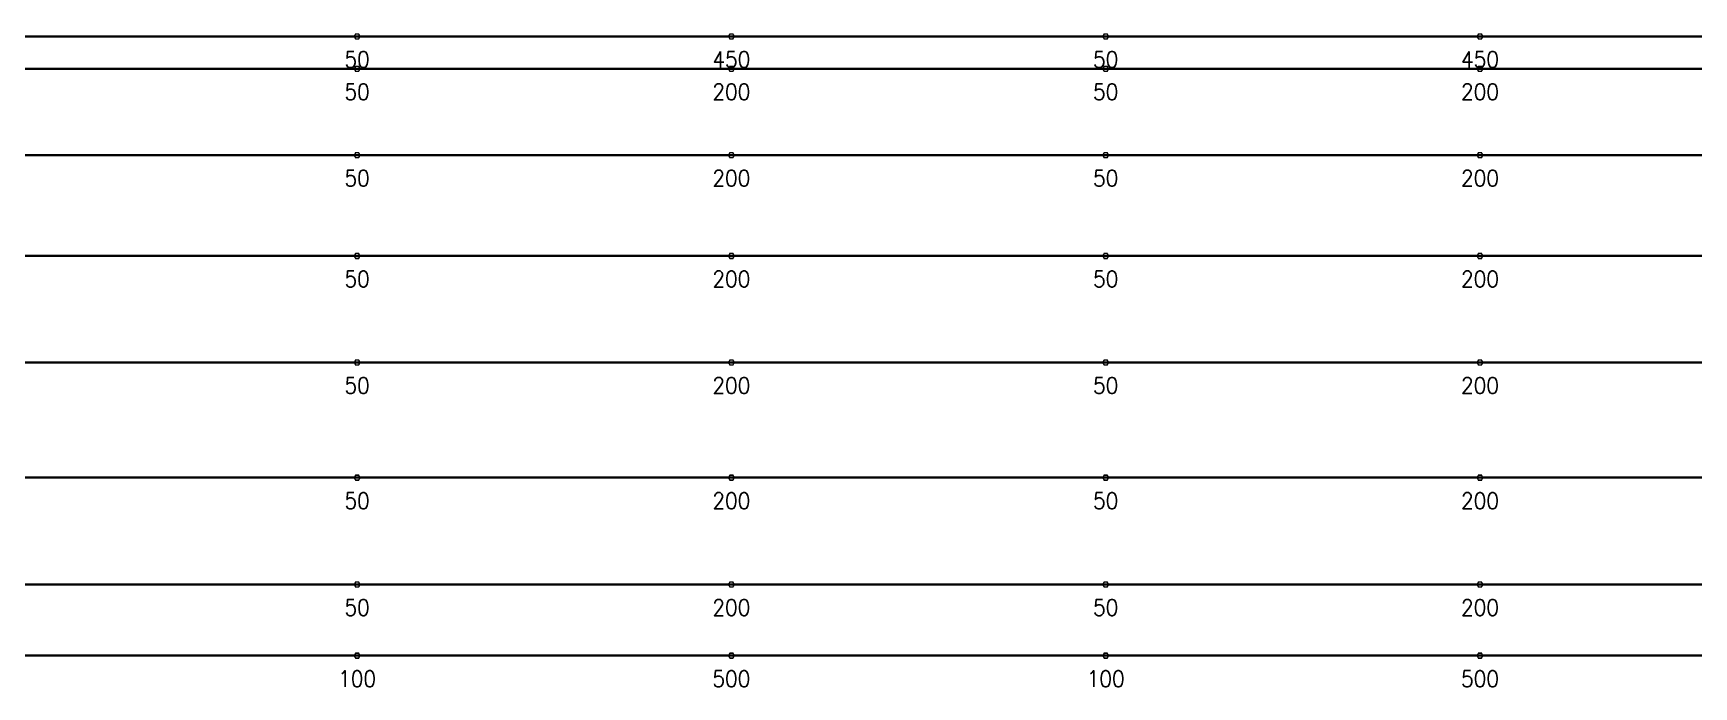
# Model space of a CAD drawing. Header units: millimetres. Extents: x 118516 to 587762, y -24154 to 50684.
# Drawn here: x 403750 to 426820, y 8715 to 17795 of the extents above; entities that cross this region are included whole.
import ezdxf

# ---------------------------------------------------------------- set-up
doc = ezdxf.new("R2010")
doc.units = ezdxf.units.MM
doc.layers.add('Current_plane_Column', color=7, linetype='Continuous', true_color=0x4b00ff)
doc.layers.add('NDC_S-TENDON', color=6, linetype='Continuous', lineweight=35)
doc.layers.add('NDC_S_ANNO', color=7, linetype='Continuous', lineweight=20)
doc.styles.get("Standard").update_dxf_attribs({"font": 'arial.ttf'})

# ---------------------------------------------------------------- blocks, each defined once
blk = doc.blocks.new('TDX')
at = {"layer": 'NDC_S-TENDON', "linetype": 'Continuous'}
for points, elevation in [([(25690, 8250, 20, 20, 0), (25670, 8285, 20, 20, 0), (25630, 8285, 20, 20, 0), (25610, 8250, 20, 20, 0), (25630, 8215, 20, 20, 0), (25670, 8215, 20, 20, 0)], 2550), ([(25690, 8250, 20, 20, 0), (25670, 8285, 20, 20, 0), (25630, 8285, 20, 20, 0), (25610, 8250, 20, 20, 0), (25630, 8215, 20, 20, 0), (25670, 8215, 20, 20, 0)], 2550), ([(30890, 8250, 20, 20, 0), (30870, 8285, 20, 20, 0), (30830, 8285, 20, 20, 0), (30810, 8250, 20, 20, 0), (30830, 8215, 20, 20, 0), (30870, 8215, 20, 20, 0)], 2950), ([(30890, 8250, 20, 20, 0), (30870, 8285, 20, 20, 0), (30830, 8285, 20, 20, 0), (30810, 8250, 20, 20, 0), (30830, 8215, 20, 20, 0), (30870, 8215, 20, 20, 0)], 2950), ([(30890, 8250, 20, 20, 0), (30870, 8285, 20, 20, 0), (30830, 8285, 20, 20, 0), (30810, 8250, 20, 20, 0), (30830, 8215, 20, 20, 0), (30870, 8215, 20, 20, 0)], 2950), ([(30890, 8250, 20, 20, 0), (30870, 8285, 20, 20, 0), (30830, 8285, 20, 20, 0), (30810, 8250, 20, 20, 0), (30830, 8215, 20, 20, 0), (30870, 8215, 20, 20, 0)], 2950), ([(36090, 8250, 20, 20, 0), (36070, 8285, 20, 20, 0), (36030, 8285, 20, 20, 0), (36010, 8250, 20, 20, 0), (36030, 8215, 20, 20, 0), (36070, 8215, 20, 20, 0)], 2550), ([(36090, 8250, 20, 20, 0), (36070, 8285, 20, 20, 0), (36030, 8285, 20, 20, 0), (36010, 8250, 20, 20, 0), (36030, 8215, 20, 20, 0), (36070, 8215, 20, 20, 0)], 2550), ([(41290, 8250, 20, 20, 0), (41270, 8285, 20, 20, 0), (41230, 8285, 20, 20, 0), (41210, 8250, 20, 20, 0), (41230, 8215, 20, 20, 0), (41270, 8215, 20, 20, 0)], 2950), ([(41290, 8250, 20, 20, 0), (41270, 8285, 20, 20, 0), (41230, 8285, 20, 20, 0), (41210, 8250, 20, 20, 0), (41230, 8215, 20, 20, 0), (41270, 8215, 20, 20, 0)], 2950), ([(41290, 8250, 20, 20, 0), (41270, 8285, 20, 20, 0), (41230, 8285, 20, 20, 0), (41210, 8250, 20, 20, 0), (41230, 8215, 20, 20, 0), (41270, 8215, 20, 20, 0)], 2950), ([(41290, 8250, 20, 20, 0), (41270, 8285, 20, 20, 0), (41230, 8285, 20, 20, 0), (41210, 8250, 20, 20, 0), (41230, 8215, 20, 20, 0), (41270, 8215, 20, 20, 0)], 2950), ([(25690, 7800, 20, 20, 0), (25670, 7834, 20, 20, 0), (25630, 7834, 20, 20, 0), (25610, 7800, 20, 20, 0), (25630, 7765, 20, 20, 0), (25670, 7765, 20, 20, 0)], 2800), ([(25690, 7800, 20, 20, 0), (25670, 7834, 20, 20, 0), (25630, 7834, 20, 20, 0), (25610, 7800, 20, 20, 0), (25630, 7765, 20, 20, 0), (25670, 7765, 20, 20, 0)], 2800), ([(30890, 7800, 20, 20, 0), (30870, 7834, 20, 20, 0), (30830, 7834, 20, 20, 0), (30810, 7800, 20, 20, 0), (30830, 7765, 20, 20, 0), (30870, 7765, 20, 20, 0)], 2950), ([(30890, 7800, 20, 20, 0), (30870, 7834, 20, 20, 0), (30830, 7834, 20, 20, 0), (30810, 7800, 20, 20, 0), (30830, 7765, 20, 20, 0), (30870, 7765, 20, 20, 0)], 2950), ([(30890, 7800, 20, 20, 0), (30870, 7834, 20, 20, 0), (30830, 7834, 20, 20, 0), (30810, 7800, 20, 20, 0), (30830, 7765, 20, 20, 0), (30870, 7765, 20, 20, 0)], 2950), ([(30890, 7800, 20, 20, 0), (30870, 7834, 20, 20, 0), (30830, 7834, 20, 20, 0), (30810, 7800, 20, 20, 0), (30830, 7765, 20, 20, 0), (30870, 7765, 20, 20, 0)], 2950), ([(36090, 7800, 20, 20, 0), (36070, 7834, 20, 20, 0), (36030, 7834, 20, 20, 0), (36010, 7800, 20, 20, 0), (36030, 7765, 20, 20, 0), (36070, 7765, 20, 20, 0)], 2800), ([(36090, 7800, 20, 20, 0), (36070, 7834, 20, 20, 0), (36030, 7834, 20, 20, 0), (36010, 7800, 20, 20, 0), (36030, 7765, 20, 20, 0), (36070, 7765, 20, 20, 0)], 2800), ([(41290, 7800, 20, 20, 0), (41270, 7834, 20, 20, 0), (41230, 7834, 20, 20, 0), (41210, 7800, 20, 20, 0), (41230, 7765, 20, 20, 0), (41270, 7765, 20, 20, 0)], 2950), ([(41290, 7800, 20, 20, 0), (41270, 7834, 20, 20, 0), (41230, 7834, 20, 20, 0), (41210, 7800, 20, 20, 0), (41230, 7765, 20, 20, 0), (41270, 7765, 20, 20, 0)], 2950), ([(41290, 7800, 20, 20, 0), (41270, 7834, 20, 20, 0), (41230, 7834, 20, 20, 0), (41210, 7800, 20, 20, 0), (41230, 7765, 20, 20, 0), (41270, 7765, 20, 20, 0)], 2950), ([(41290, 7800, 20, 20, 0), (41270, 7834, 20, 20, 0), (41230, 7834, 20, 20, 0), (41210, 7800, 20, 20, 0), (41230, 7765, 20, 20, 0), (41270, 7765, 20, 20, 0)], 2950), ([(25690, 6600, 20, 20, 0), (25670, 6635, 20, 20, 0), (25630, 6635, 20, 20, 0), (25610, 6600, 20, 20, 0), (25630, 6565, 20, 20, 0), (25670, 6565, 20, 20, 0)], 2800), ([(25690, 6600, 20, 20, 0), (25670, 6635, 20, 20, 0), (25630, 6635, 20, 20, 0), (25610, 6600, 20, 20, 0), (25630, 6565, 20, 20, 0), (25670, 6565, 20, 20, 0)], 2800), ([(30890, 6600, 20, 20, 0), (30870, 6635, 20, 20, 0), (30830, 6635, 20, 20, 0), (30810, 6600, 20, 20, 0), (30830, 6565, 20, 20, 0), (30870, 6565, 20, 20, 0)], 2950), ([(30890, 6600, 20, 20, 0), (30870, 6635, 20, 20, 0), (30830, 6635, 20, 20, 0), (30810, 6600, 20, 20, 0), (30830, 6565, 20, 20, 0), (30870, 6565, 20, 20, 0)], 2950), ([(30890, 6600, 20, 20, 0), (30870, 6635, 20, 20, 0), (30830, 6635, 20, 20, 0), (30810, 6600, 20, 20, 0), (30830, 6565, 20, 20, 0), (30870, 6565, 20, 20, 0)], 2950), ([(30890, 6600, 20, 20, 0), (30870, 6635, 20, 20, 0), (30830, 6635, 20, 20, 0), (30810, 6600, 20, 20, 0), (30830, 6565, 20, 20, 0), (30870, 6565, 20, 20, 0)], 2950), ([(36090, 6600, 20, 20, 0), (36070, 6635, 20, 20, 0), (36030, 6635, 20, 20, 0), (36010, 6600, 20, 20, 0), (36030, 6565, 20, 20, 0), (36070, 6565, 20, 20, 0)], 2800), ([(36090, 6600, 20, 20, 0), (36070, 6635, 20, 20, 0), (36030, 6635, 20, 20, 0), (36010, 6600, 20, 20, 0), (36030, 6565, 20, 20, 0), (36070, 6565, 20, 20, 0)], 2800), ([(41290, 6600, 20, 20, 0), (41270, 6635, 20, 20, 0), (41230, 6635, 20, 20, 0), (41210, 6600, 20, 20, 0), (41230, 6565, 20, 20, 0), (41270, 6565, 20, 20, 0)], 2950), ([(41290, 6600, 20, 20, 0), (41270, 6635, 20, 20, 0), (41230, 6635, 20, 20, 0), (41210, 6600, 20, 20, 0), (41230, 6565, 20, 20, 0), (41270, 6565, 20, 20, 0)], 2950), ([(41290, 6600, 20, 20, 0), (41270, 6635, 20, 20, 0), (41230, 6635, 20, 20, 0), (41210, 6600, 20, 20, 0), (41230, 6565, 20, 20, 0), (41270, 6565, 20, 20, 0)], 2950), ([(41290, 6600, 20, 20, 0), (41270, 6635, 20, 20, 0), (41230, 6635, 20, 20, 0), (41210, 6600, 20, 20, 0), (41230, 6565, 20, 20, 0), (41270, 6565, 20, 20, 0)], 2950), ([(25690, 5200, 20, 20, 0), (25670, 5235, 20, 20, 0), (25630, 5235, 20, 20, 0), (25610, 5200, 20, 20, 0), (25630, 5165, 20, 20, 0), (25670, 5165, 20, 20, 0)], 2800), ([(25690, 5200, 20, 20, 0), (25670, 5235, 20, 20, 0), (25630, 5235, 20, 20, 0), (25610, 5200, 20, 20, 0), (25630, 5165, 20, 20, 0), (25670, 5165, 20, 20, 0)], 2800), ([(30890, 5200, 20, 20, 0), (30870, 5235, 20, 20, 0), (30830, 5235, 20, 20, 0), (30810, 5200, 20, 20, 0), (30830, 5165, 20, 20, 0), (30870, 5165, 20, 20, 0)], 2950), ([(30890, 5200, 20, 20, 0), (30870, 5235, 20, 20, 0), (30830, 5235, 20, 20, 0), (30810, 5200, 20, 20, 0), (30830, 5165, 20, 20, 0), (30870, 5165, 20, 20, 0)], 2950), ([(30890, 5200, 20, 20, 0), (30870, 5235, 20, 20, 0), (30830, 5235, 20, 20, 0), (30810, 5200, 20, 20, 0), (30830, 5165, 20, 20, 0), (30870, 5165, 20, 20, 0)], 2950), ([(30890, 5200, 20, 20, 0), (30870, 5235, 20, 20, 0), (30830, 5235, 20, 20, 0), (30810, 5200, 20, 20, 0), (30830, 5165, 20, 20, 0), (30870, 5165, 20, 20, 0)], 2950), ([(36090, 5200, 20, 20, 0), (36070, 5235, 20, 20, 0), (36030, 5235, 20, 20, 0), (36010, 5200, 20, 20, 0), (36030, 5165, 20, 20, 0), (36070, 5165, 20, 20, 0)], 2800), ([(36090, 5200, 20, 20, 0), (36070, 5235, 20, 20, 0), (36030, 5235, 20, 20, 0), (36010, 5200, 20, 20, 0), (36030, 5165, 20, 20, 0), (36070, 5165, 20, 20, 0)], 2800), ([(41290, 5200, 20, 20, 0), (41270, 5235, 20, 20, 0), (41230, 5235, 20, 20, 0), (41210, 5200, 20, 20, 0), (41230, 5165, 20, 20, 0), (41270, 5165, 20, 20, 0)], 2950), ([(41290, 5200, 20, 20, 0), (41270, 5235, 20, 20, 0), (41230, 5235, 20, 20, 0), (41210, 5200, 20, 20, 0), (41230, 5165, 20, 20, 0), (41270, 5165, 20, 20, 0)], 2950), ([(41290, 5200, 20, 20, 0), (41270, 5235, 20, 20, 0), (41230, 5235, 20, 20, 0), (41210, 5200, 20, 20, 0), (41230, 5165, 20, 20, 0), (41270, 5165, 20, 20, 0)], 2950), ([(41290, 5200, 20, 20, 0), (41270, 5235, 20, 20, 0), (41230, 5235, 20, 20, 0), (41210, 5200, 20, 20, 0), (41230, 5165, 20, 20, 0), (41270, 5165, 20, 20, 0)], 2950), ([(25690, 3720, 20, 20, 0), (25670, 3755, 20, 20, 0), (25630, 3755, 20, 20, 0), (25610, 3720, 20, 20, 0), (25630, 3685, 20, 20, 0), (25670, 3685, 20, 20, 0)], 2800), ([(25690, 3720, 20, 20, 0), (25670, 3755, 20, 20, 0), (25630, 3755, 20, 20, 0), (25610, 3720, 20, 20, 0), (25630, 3685, 20, 20, 0), (25670, 3685, 20, 20, 0)], 2800), ([(30890, 3720, 20, 20, 0), (30870, 3755, 20, 20, 0), (30830, 3755, 20, 20, 0), (30810, 3720, 20, 20, 0), (30830, 3685, 20, 20, 0), (30870, 3685, 20, 20, 0)], 2950), ([(30890, 3720, 20, 20, 0), (30870, 3755, 20, 20, 0), (30830, 3755, 20, 20, 0), (30810, 3720, 20, 20, 0), (30830, 3685, 20, 20, 0), (30870, 3685, 20, 20, 0)], 2950), ([(30890, 3720, 20, 20, 0), (30870, 3755, 20, 20, 0), (30830, 3755, 20, 20, 0), (30810, 3720, 20, 20, 0), (30830, 3685, 20, 20, 0), (30870, 3685, 20, 20, 0)], 2950), ([(30890, 3720, 20, 20, 0), (30870, 3755, 20, 20, 0), (30830, 3755, 20, 20, 0), (30810, 3720, 20, 20, 0), (30830, 3685, 20, 20, 0), (30870, 3685, 20, 20, 0)], 2950), ([(36090, 3720, 20, 20, 0), (36070, 3755, 20, 20, 0), (36030, 3755, 20, 20, 0), (36010, 3720, 20, 20, 0), (36030, 3685, 20, 20, 0), (36070, 3685, 20, 20, 0)], 2800), ([(36090, 3720, 20, 20, 0), (36070, 3755, 20, 20, 0), (36030, 3755, 20, 20, 0), (36010, 3720, 20, 20, 0), (36030, 3685, 20, 20, 0), (36070, 3685, 20, 20, 0)], 2800), ([(41290, 3720, 20, 20, 0), (41270, 3755, 20, 20, 0), (41230, 3755, 20, 20, 0), (41210, 3720, 20, 20, 0), (41230, 3685, 20, 20, 0), (41270, 3685, 20, 20, 0)], 2950), ([(41290, 3720, 20, 20, 0), (41270, 3755, 20, 20, 0), (41230, 3755, 20, 20, 0), (41210, 3720, 20, 20, 0), (41230, 3685, 20, 20, 0), (41270, 3685, 20, 20, 0)], 2950), ([(41290, 3720, 20, 20, 0), (41270, 3755, 20, 20, 0), (41230, 3755, 20, 20, 0), (41210, 3720, 20, 20, 0), (41230, 3685, 20, 20, 0), (41270, 3685, 20, 20, 0)], 2950), ([(41290, 3720, 20, 20, 0), (41270, 3755, 20, 20, 0), (41230, 3755, 20, 20, 0), (41210, 3720, 20, 20, 0), (41230, 3685, 20, 20, 0), (41270, 3685, 20, 20, 0)], 2950), ([(25690, 2120, 20, 20, 0), (25670, 2155, 20, 20, 0), (25630, 2155, 20, 20, 0), (25610, 2120, 20, 20, 0), (25630, 2085, 20, 20, 0), (25670, 2085, 20, 20, 0)], 2800), ([(25690, 2120, 20, 20, 0), (25670, 2155, 20, 20, 0), (25630, 2155, 20, 20, 0), (25610, 2120, 20, 20, 0), (25630, 2085, 20, 20, 0), (25670, 2085, 20, 20, 0)], 2800), ([(30890, 2120, 20, 20, 0), (30870, 2155, 20, 20, 0), (30830, 2155, 20, 20, 0), (30810, 2120, 20, 20, 0), (30830, 2085, 20, 20, 0), (30870, 2085, 20, 20, 0)], 2950), ([(30890, 2120, 20, 20, 0), (30870, 2155, 20, 20, 0), (30830, 2155, 20, 20, 0), (30810, 2120, 20, 20, 0), (30830, 2085, 20, 20, 0), (30870, 2085, 20, 20, 0)], 2950), ([(30890, 2120, 20, 20, 0), (30870, 2155, 20, 20, 0), (30830, 2155, 20, 20, 0), (30810, 2120, 20, 20, 0), (30830, 2085, 20, 20, 0), (30870, 2085, 20, 20, 0)], 2950), ([(30890, 2120, 20, 20, 0), (30870, 2155, 20, 20, 0), (30830, 2155, 20, 20, 0), (30810, 2120, 20, 20, 0), (30830, 2085, 20, 20, 0), (30870, 2085, 20, 20, 0)], 2950), ([(36090, 2120, 20, 20, 0), (36070, 2155, 20, 20, 0), (36030, 2155, 20, 20, 0), (36010, 2120, 20, 20, 0), (36030, 2085, 20, 20, 0), (36070, 2085, 20, 20, 0)], 2800), ([(36090, 2120, 20, 20, 0), (36070, 2155, 20, 20, 0), (36030, 2155, 20, 20, 0), (36010, 2120, 20, 20, 0), (36030, 2085, 20, 20, 0), (36070, 2085, 20, 20, 0)], 2800), ([(41290, 2120, 20, 20, 0), (41270, 2155, 20, 20, 0), (41230, 2155, 20, 20, 0), (41210, 2120, 20, 20, 0), (41230, 2085, 20, 20, 0), (41270, 2085, 20, 20, 0)], 2950), ([(41290, 2120, 20, 20, 0), (41270, 2155, 20, 20, 0), (41230, 2155, 20, 20, 0), (41210, 2120, 20, 20, 0), (41230, 2085, 20, 20, 0), (41270, 2085, 20, 20, 0)], 2950), ([(41290, 2120, 20, 20, 0), (41270, 2155, 20, 20, 0), (41230, 2155, 20, 20, 0), (41210, 2120, 20, 20, 0), (41230, 2085, 20, 20, 0), (41270, 2085, 20, 20, 0)], 2950), ([(41290, 2120, 20, 20, 0), (41270, 2155, 20, 20, 0), (41230, 2155, 20, 20, 0), (41210, 2120, 20, 20, 0), (41230, 2085, 20, 20, 0), (41270, 2085, 20, 20, 0)], 2950), ([(25690, 635, 20, 20, 0), (25670, 670, 20, 20, 0), (25630, 670, 20, 20, 0), (25610, 635, 20, 20, 0), (25630, 601, 20, 20, 0), (25670, 601, 20, 20, 0)], 2800), ([(25690, 635, 20, 20, 0), (25670, 670, 20, 20, 0), (25630, 670, 20, 20, 0), (25610, 635, 20, 20, 0), (25630, 601, 20, 20, 0), (25670, 601, 20, 20, 0)], 2800), ([(30890, 635, 20, 20, 0), (30870, 670, 20, 20, 0), (30830, 670, 20, 20, 0), (30810, 635, 20, 20, 0), (30830, 601, 20, 20, 0), (30870, 601, 20, 20, 0)], 2950), ([(30890, 635, 20, 20, 0), (30870, 670, 20, 20, 0), (30830, 670, 20, 20, 0), (30810, 635, 20, 20, 0), (30830, 601, 20, 20, 0), (30870, 601, 20, 20, 0)], 2950), ([(30890, 635, 20, 20, 0), (30870, 670, 20, 20, 0), (30830, 670, 20, 20, 0), (30810, 635, 20, 20, 0), (30830, 601, 20, 20, 0), (30870, 601, 20, 20, 0)], 2950), ([(30890, 635, 20, 20, 0), (30870, 670, 20, 20, 0), (30830, 670, 20, 20, 0), (30810, 635, 20, 20, 0), (30830, 601, 20, 20, 0), (30870, 601, 20, 20, 0)], 2950), ([(36090, 635, 20, 20, 0), (36070, 670, 20, 20, 0), (36030, 670, 20, 20, 0), (36010, 635, 20, 20, 0), (36030, 601, 20, 20, 0), (36070, 601, 20, 20, 0)], 2800), ([(36090, 635, 20, 20, 0), (36070, 670, 20, 20, 0), (36030, 670, 20, 20, 0), (36010, 635, 20, 20, 0), (36030, 601, 20, 20, 0), (36070, 601, 20, 20, 0)], 2800), ([(41290, 635, 20, 20, 0), (41270, 670, 20, 20, 0), (41230, 670, 20, 20, 0), (41210, 635, 20, 20, 0), (41230, 601, 20, 20, 0), (41270, 601, 20, 20, 0)], 2950), ([(41290, 635, 20, 20, 0), (41270, 670, 20, 20, 0), (41230, 670, 20, 20, 0), (41210, 635, 20, 20, 0), (41230, 601, 20, 20, 0), (41270, 601, 20, 20, 0)], 2950), ([(41290, 635, 20, 20, 0), (41270, 670, 20, 20, 0), (41230, 670, 20, 20, 0), (41210, 635, 20, 20, 0), (41230, 601, 20, 20, 0), (41270, 601, 20, 20, 0)], 2950), ([(41290, 635, 20, 20, 0), (41270, 670, 20, 20, 0), (41230, 670, 20, 20, 0), (41210, 635, 20, 20, 0), (41230, 601, 20, 20, 0), (41270, 601, 20, 20, 0)], 2950), ([(25690, -353, 20, 20, 0), (25670, -318, 20, 20, 0), (25630, -318, 20, 20, 0), (25610, -353, 20, 20, 0), (25630, -387, 20, 20, 0), (25670, -387, 20, 20, 0)], 2500), ([(25690, -353, 20, 20, 0), (25670, -318, 20, 20, 0), (25630, -318, 20, 20, 0), (25610, -353, 20, 20, 0), (25630, -387, 20, 20, 0), (25670, -387, 20, 20, 0)], 2500), ([(30890, -353, 20, 20, 0), (30870, -318, 20, 20, 0), (30830, -318, 20, 20, 0), (30810, -353, 20, 20, 0), (30830, -387, 20, 20, 0), (30870, -387, 20, 20, 0)], 2900), ([(30890, -353, 20, 20, 0), (30870, -318, 20, 20, 0), (30830, -318, 20, 20, 0), (30810, -353, 20, 20, 0), (30830, -387, 20, 20, 0), (30870, -387, 20, 20, 0)], 2900), ([(30890, -353, 20, 20, 0), (30870, -318, 20, 20, 0), (30830, -318, 20, 20, 0), (30810, -353, 20, 20, 0), (30830, -387, 20, 20, 0), (30870, -387, 20, 20, 0)], 2900), ([(30890, -353, 20, 20, 0), (30870, -318, 20, 20, 0), (30830, -318, 20, 20, 0), (30810, -353, 20, 20, 0), (30830, -387, 20, 20, 0), (30870, -387, 20, 20, 0)], 2900), ([(36090, -353, 20, 20, 0), (36070, -318, 20, 20, 0), (36030, -318, 20, 20, 0), (36010, -353, 20, 20, 0), (36030, -387, 20, 20, 0), (36070, -387, 20, 20, 0)], 2500), ([(36090, -353, 20, 20, 0), (36070, -318, 20, 20, 0), (36030, -318, 20, 20, 0), (36010, -353, 20, 20, 0), (36030, -387, 20, 20, 0), (36070, -387, 20, 20, 0)], 2500), ([(41290, -353, 20, 20, 0), (41270, -318, 20, 20, 0), (41230, -318, 20, 20, 0), (41210, -353, 20, 20, 0), (41230, -387, 20, 20, 0), (41270, -387, 20, 20, 0)], 2900), ([(41290, -353, 20, 20, 0), (41270, -318, 20, 20, 0), (41230, -318, 20, 20, 0), (41210, -353, 20, 20, 0), (41230, -387, 20, 20, 0), (41270, -387, 20, 20, 0)], 2900), ([(41290, -353, 20, 20, 0), (41270, -318, 20, 20, 0), (41230, -318, 20, 20, 0), (41210, -353, 20, 20, 0), (41230, -387, 20, 20, 0), (41270, -387, 20, 20, 0)], 2900), ([(41290, -353, 20, 20, 0), (41270, -318, 20, 20, 0), (41230, -318, 20, 20, 0), (41210, -353, 20, 20, 0), (41230, -387, 20, 20, 0), (41270, -387, 20, 20, 0)], 2900)]:
    blk.add_lwpolyline(points, format="xyseb", close=True, dxfattribs=dict(at, elevation=elevation))
for points in [[(20450, 8250, 2950), (21143, 8250, 2932), (21837, 8250, 2879), (22530, 8250, 2790), (23570, 8250, 2657), (24610, 8250, 2577), (25650, 8250, 2550), (26690, 8250, 2577), (27730, 8250, 2657), (28770, 8250, 2790), (29463, 8250, 2879), (30157, 8250, 2932), (30850, 8250, 2950)], [(30850, 8250, 2950), (31543, 8250, 2932), (32237, 8250, 2879), (32930, 8250, 2790), (33710, 8250, 2685), (34490, 8250, 2610), (35270, 8250, 2565), (36050, 8250, 2550), (36830, 8250, 2565), (37610, 8250, 2610), (38390, 8250, 2685), (39170, 8250, 2790), (39863, 8250, 2879), (40557, 8250, 2932), (41250, 8250, 2950)], [(41250, 8250, 2950), (41943, 8250, 2932), (42637, 8250, 2879), (43330, 8250, 2790), (44110, 8250, 2685), (44890, 8250, 2610), (45670, 8250, 2565), (46450, 8250, 2550), (47230, 8250, 2565), (48010, 8250, 2610), (48790, 8250, 2685), (49570, 8250, 2790), (50263, 8250, 2879), (50957, 8250, 2932), (51650, 8250, 2950)], [(20450, 7800, 2950), (21143, 7800, 2943), (21837, 7800, 2923), (22530, 7800, 2890), (23570, 7800, 2840), (24610, 7800, 2810), (25650, 7800, 2800), (26690, 7800, 2810), (27730, 7800, 2840), (28770, 7800, 2890), (29463, 7800, 2923), (30157, 7800, 2943), (30850, 7800, 2950)], [(30850, 7800, 2950), (31543, 7800, 2943), (32237, 7800, 2923), (32930, 7800, 2890), (33710, 7800, 2851), (34490, 7800, 2822), (35270, 7800, 2806), (36050, 7800, 2800), (36830, 7800, 2806), (37610, 7800, 2822), (38390, 7800, 2851), (39170, 7800, 2890), (39863, 7800, 2923), (40557, 7800, 2943), (41250, 7800, 2950)], [(41250, 7800, 2950), (41943, 7800, 2943), (42637, 7800, 2923), (43330, 7800, 2890), (44110, 7800, 2851), (44890, 7800, 2822), (45670, 7800, 2806), (46450, 7800, 2800), (47230, 7800, 2806), (48010, 7800, 2822), (48790, 7800, 2851), (49570, 7800, 2890), (50263, 7800, 2923), (50957, 7800, 2943), (51650, 7800, 2950)], [(20450, 6600, 2950), (21143, 6600, 2943), (21837, 6600, 2923), (22530, 6600, 2890), (23570, 6600, 2840), (24610, 6600, 2810), (25650, 6600, 2800), (26690, 6600, 2810), (27730, 6600, 2840), (28770, 6600, 2890), (29463, 6600, 2923), (30157, 6600, 2943), (30850, 6600, 2950)], [(30850, 6600, 2950), (31543, 6600, 2943), (32237, 6600, 2923), (32930, 6600, 2890), (33710, 6600, 2851), (34490, 6600, 2822), (35270, 6600, 2806), (36050, 6600, 2800), (36830, 6600, 2806), (37610, 6600, 2822), (38390, 6600, 2851), (39170, 6600, 2890), (39863, 6600, 2923), (40557, 6600, 2943), (41250, 6600, 2950)], [(41250, 6600, 2950), (41943, 6600, 2943), (42637, 6600, 2923), (43330, 6600, 2890), (44110, 6600, 2851), (44890, 6600, 2822), (45670, 6600, 2806), (46450, 6600, 2800), (47230, 6600, 2806), (48010, 6600, 2822), (48790, 6600, 2851), (49570, 6600, 2890), (50263, 6600, 2923), (50957, 6600, 2943), (51650, 6600, 2950)], [(20450, 5200, 2950), (21143, 5200, 2943), (21837, 5200, 2923), (22530, 5200, 2890), (23570, 5200, 2840), (24610, 5200, 2810), (25650, 5200, 2800), (26690, 5200, 2810), (27730, 5200, 2840), (28770, 5200, 2890), (29463, 5200, 2923), (30157, 5200, 2943), (30850, 5200, 2950)], [(30850, 5200, 2950), (31543, 5200, 2943), (32237, 5200, 2923), (32930, 5200, 2890), (33710, 5200, 2851), (34490, 5200, 2822), (35270, 5200, 2806), (36050, 5200, 2800), (36830, 5200, 2806), (37610, 5200, 2822), (38390, 5200, 2851), (39170, 5200, 2890), (39863, 5200, 2923), (40557, 5200, 2943), (41250, 5200, 2950)], [(41250, 5200, 2950), (41943, 5200, 2943), (42637, 5200, 2923), (43330, 5200, 2890), (44110, 5200, 2851), (44890, 5200, 2822), (45670, 5200, 2806), (46450, 5200, 2800), (47230, 5200, 2806), (48010, 5200, 2822), (48790, 5200, 2851), (49570, 5200, 2890), (50263, 5200, 2923), (50957, 5200, 2943), (51650, 5200, 2950)], [(20450, 3720, 2950), (21143, 3720, 2943), (21837, 3720, 2923), (22530, 3720, 2890), (23570, 3720, 2840), (24610, 3720, 2810), (25650, 3720, 2800), (26690, 3720, 2810), (27730, 3720, 2840), (28770, 3720, 2890), (29463, 3720, 2923), (30157, 3720, 2943), (30850, 3720, 2950)], [(30850, 3720, 2950), (31543, 3720, 2943), (32237, 3720, 2923), (32930, 3720, 2890), (33710, 3720, 2851), (34490, 3720, 2822), (35270, 3720, 2806), (36050, 3720, 2800), (36830, 3720, 2806), (37610, 3720, 2822), (38390, 3720, 2851), (39170, 3720, 2890), (39863, 3720, 2923), (40557, 3720, 2943), (41250, 3720, 2950)], [(41250, 3720, 2950), (41943, 3720, 2943), (42637, 3720, 2923), (43330, 3720, 2890), (44110, 3720, 2851), (44890, 3720, 2822), (45670, 3720, 2806), (46450, 3720, 2800), (47230, 3720, 2806), (48010, 3720, 2822), (48790, 3720, 2851), (49570, 3720, 2890), (50263, 3720, 2923), (50957, 3720, 2943), (51650, 3720, 2950)], [(20450, 2120, 2950), (21143, 2120, 2943), (21837, 2120, 2923), (22530, 2120, 2890), (23570, 2120, 2840), (24610, 2120, 2810), (25650, 2120, 2800), (26690, 2120, 2810), (27730, 2120, 2840), (28770, 2120, 2890), (29463, 2120, 2923), (30157, 2120, 2943), (30850, 2120, 2950)], [(30850, 2120, 2950), (31543, 2120, 2943), (32237, 2120, 2923), (32930, 2120, 2890), (33710, 2120, 2851), (34490, 2120, 2822), (35270, 2120, 2806), (36050, 2120, 2800), (36830, 2120, 2806), (37610, 2120, 2822), (38390, 2120, 2851), (39170, 2120, 2890), (39863, 2120, 2923), (40557, 2120, 2943), (41250, 2120, 2950)], [(41250, 2120, 2950), (41943, 2120, 2943), (42637, 2120, 2923), (43330, 2120, 2890), (44110, 2120, 2851), (44890, 2120, 2822), (45670, 2120, 2806), (46450, 2120, 2800), (47230, 2120, 2806), (48010, 2120, 2822), (48790, 2120, 2851), (49570, 2120, 2890), (50263, 2120, 2923), (50957, 2120, 2943), (51650, 2120, 2950)], [(20450, 635, 2950), (21143, 635, 2943), (21837, 635, 2923), (22530, 635, 2890), (23570, 635, 2840), (24610, 635, 2810), (25650, 635, 2800), (26690, 635, 2810), (27730, 635, 2840), (28770, 635, 2890), (29463, 635, 2923), (30157, 635, 2943), (30850, 635, 2950)], [(30850, 635, 2950), (31543, 635, 2943), (32237, 635, 2923), (32930, 635, 2890), (33710, 635, 2851), (34490, 635, 2822), (35270, 635, 2806), (36050, 635, 2800), (36830, 635, 2806), (37610, 635, 2822), (38390, 635, 2851), (39170, 635, 2890), (39863, 635, 2923), (40557, 635, 2943), (41250, 635, 2950)], [(41250, 635, 2950), (41943, 635, 2943), (42637, 636, 2923), (43330, 636, 2890), (44370, 636, 2840), (45410, 636, 2810), (46450, 637, 2800), (47490, 637, 2810), (48530, 637, 2840), (49570, 637, 2890), (50263, 638, 2923), (50957, 638, 2943), (51650, 638, 2950)], [(20450, -353, 2900), (21143, -353, 2882), (21837, -353, 2829), (22530, -353, 2740), (23570, -353, 2607), (24610, -353, 2527), (25650, -353, 2500), (26690, -353, 2527), (27730, -353, 2607), (28770, -353, 2740), (29463, -353, 2829), (30157, -353, 2882), (30850, -353, 2900)], [(30850, -353, 2900), (31543, -353, 2882), (32237, -353, 2829), (32930, -353, 2740), (33710, -353, 2635), (34490, -353, 2560), (35270, -353, 2515), (36050, -353, 2500), (36830, -353, 2515), (37610, -353, 2560), (38390, -353, 2635), (39170, -353, 2740), (39863, -353, 2829), (40557, -353, 2882), (41250, -353, 2900)], [(41250, -353, 2900), (41943, -353, 2882), (42637, -352, 2829), (43330, -352, 2740), (44370, -352, 2607), (45410, -352, 2527), (46450, -351, 2500), (47490, -351, 2527), (48530, -351, 2607), (49570, -351, 2740), (50263, -350, 2829), (50957, -350, 2882), (51650, -350, 2900)]]:
    blk.add_polyline3d(points, dxfattribs=at)
at = {"layer": 'NDC_S_ANNO', "linetype": 'Continuous', "char_height": 225, "attachment_point": 5, "line_spacing_factor": 0.75}
for s, insert in [('\\FSTANDARD.shx;50', (25650, 7930, 2550)), ('\\FSTANDARD.shx;450', (30850, 7930, 2950)), ('\\FSTANDARD.shx;50', (36050, 7930, 2550)), ('\\FSTANDARD.shx;450', (41250, 7930, 2950)), ('\\FSTANDARD.shx;50', (25650, 7480, 2800)), ('\\FSTANDARD.shx;200', (30850, 7480, 2950)), ('\\FSTANDARD.shx;50', (36050, 7480, 2800)), ('\\FSTANDARD.shx;200', (41250, 7480, 2950)), ('\\FSTANDARD.shx;50', (25650, 6280, 2800)), ('\\FSTANDARD.shx;200', (30850, 6280, 2950)), ('\\FSTANDARD.shx;50', (36050, 6280, 2800)), ('\\FSTANDARD.shx;200', (41250, 6280, 2950)), ('\\FSTANDARD.shx;50', (25650, 4880, 2800)), ('\\FSTANDARD.shx;200', (30850, 4880, 2950)), ('\\FSTANDARD.shx;50', (36050, 4880, 2800)), ('\\FSTANDARD.shx;200', (41250, 4880, 2950)), ('\\FSTANDARD.shx;50', (25650, 3400, 2800)), ('\\FSTANDARD.shx;200', (30850, 3400, 2950)), ('\\FSTANDARD.shx;50', (36050, 3400, 2800)), ('\\FSTANDARD.shx;200', (41250, 3400, 2950)), ('\\FSTANDARD.shx;50', (25650, 1800, 2800)), ('\\FSTANDARD.shx;200', (30850, 1800, 2950)), ('\\FSTANDARD.shx;50', (36050, 1800, 2800)), ('\\FSTANDARD.shx;200', (41250, 1800, 2950)), ('\\FSTANDARD.shx;50', (25650, 315, 2800)), ('\\FSTANDARD.shx;200', (30850, 315, 2950)), ('\\FSTANDARD.shx;50', (36050, 315, 2800)), ('\\FSTANDARD.shx;100', (25650, -673, 2500)), ('\\FSTANDARD.shx;500', (30850, -673, 2900)), ('\\FSTANDARD.shx;100', (36050, -673, 2500))]:
    blk.add_mtext(s, dxfattribs=dict(at, insert=insert))
at = {"layer": 'NDC_S_ANNO', "linetype": 'Continuous', "char_height": 225, "attachment_point": 5, "rotation": 0.0155, "line_spacing_factor": 0.75}
for s, insert in [('\\FSTANDARD.shx;200', (41250, 315, 2950)), ('\\FSTANDARD.shx;500', (41250, -673, 2900))]:
    blk.add_mtext(s, dxfattribs=dict(at, insert=insert))

msp = doc.modelspace()

# ---------------------------------------------------------------- block references
at = {"layer": 'Current_plane_Column'}
msp.add_blockref('TDX', (382600, 9500), dxfattribs=at)

doc.saveas('drawing.dxf')
